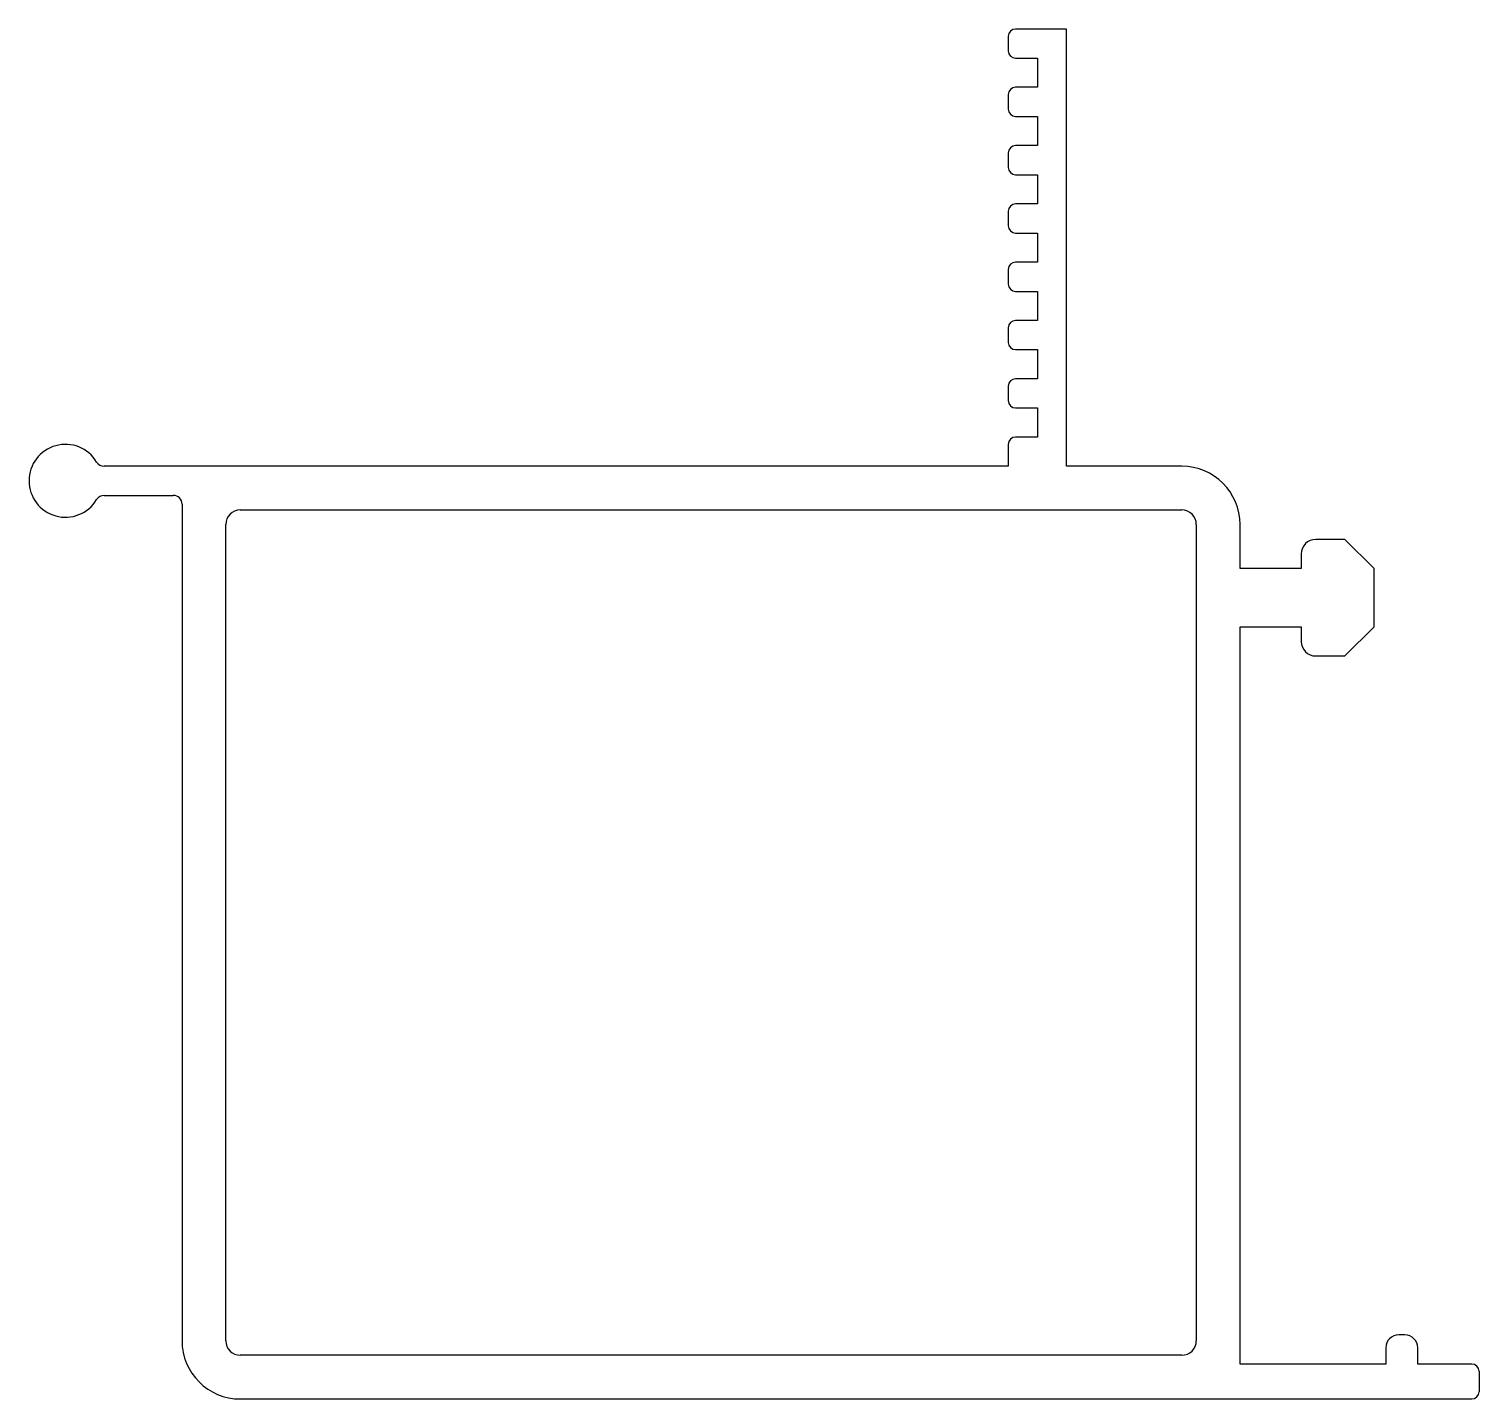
# Model space of a CAD drawing. Extents: x 2810.7 to 2860.4, y 1347.2 to 1394.2.
import ezdxf

# ---------------------------------------------------------------- set-up
doc = ezdxf.new("R2010")
doc.units = 0
doc.layers.get('0').update_dxf_attribs({"linetype": 'CONTINUOUS'})

msp = doc.modelspace()

# ---------------------------------------------------------------- linework, layer by layer
for p, q in [((2846.276, 1394.151), (2844.526, 1394.151)), ((2846.276, 1379.151), (2846.276, 1394.151)), ((2844.276, 1393.901), (2844.276, 1393.401)), ((2844.526, 1393.151), (2845.276, 1393.151)), ((2845.276, 1393.151), (2845.276, 1392.151)), ((2845.276, 1392.151), (2844.526, 1392.151)), ((2844.276, 1391.901), (2844.276, 1391.401)), ((2844.526, 1391.151), (2845.276, 1391.151)), ((2845.276, 1391.151), (2845.276, 1390.151)), ((2845.276, 1390.151), (2844.526, 1390.151)), ((2844.276, 1389.901), (2844.276, 1389.401)), ((2844.526, 1389.151), (2845.276, 1389.151)), ((2845.276, 1389.151), (2845.276, 1388.151)), ((2845.276, 1388.151), (2844.526, 1388.151)), ((2844.276, 1387.901), (2844.276, 1387.401)), ((2844.526, 1387.151), (2845.276, 1387.151)), ((2845.276, 1387.151), (2845.276, 1386.151)), ((2845.276, 1386.151), (2844.526, 1386.151)), ((2844.276, 1385.901), (2844.276, 1385.401)), ((2844.526, 1385.151), (2845.276, 1385.151)), ((2845.276, 1385.151), (2845.276, 1384.151)), ((2845.276, 1384.151), (2844.526, 1384.151)), ((2844.276, 1383.901), (2844.276, 1383.401)), ((2844.526, 1383.151), (2845.276, 1383.151)), ((2845.276, 1383.151), (2845.276, 1382.151)), ((2845.276, 1382.151), (2844.526, 1382.151)), ((2844.276, 1381.901), (2844.276, 1381.401)), ((2844.526, 1381.151), (2845.276, 1381.151)), ((2845.276, 1381.151), (2845.276, 1380.151)), ((2845.276, 1380.151), (2844.526, 1380.151)), ((2844.276, 1379.901), (2844.276, 1379.151)), ((2844.276, 1379.151), (2813.253, 1379.151)), ((2850.226, 1379.151), (2846.276, 1379.151)), ((2813.253, 1378.151), (2815.626, 1378.151)), ((2815.926, 1377.851), (2815.926, 1349.151)), ((2817.926, 1377.651), (2850.226, 1377.651)), ((2817.426, 1349.151), (2817.426, 1377.151)), ((2850.726, 1377.151), (2850.726, 1349.151)), ((2852.226, 1375.641), (2852.226, 1377.151)), ((2855.825, 1376.641), (2854.826, 1376.641)), ((2856.826, 1375.641), (2855.825, 1376.641)), ((2854.326, 1376.141), (2854.326, 1375.641)), ((2854.326, 1375.641), (2852.226, 1375.641)), ((2856.826, 1373.641), (2856.826, 1375.641)), ((2852.226, 1348.351), (2852.226, 1373.641)), ((2852.226, 1373.641), (2854.326, 1373.641)), ((2854.326, 1373.641), (2854.326, 1373.141)), ((2855.825, 1372.641), (2856.826, 1373.641)), ((2854.826, 1372.641), (2855.825, 1372.641)), ((2857.879, 1349.351), (2857.674, 1349.351)), ((2857.227, 1348.904), (2857.227, 1348.351)), ((2858.326, 1348.351), (2858.326, 1348.904)), ((2850.226, 1348.651), (2817.926, 1348.651)), ((2857.227, 1348.351), (2852.226, 1348.351)), ((2860.176, 1348.351), (2858.326, 1348.351)), ((2860.426, 1348.101), (2860.426, 1347.401)), ((2817.926, 1347.151), (2860.176, 1347.151))]:
    msp.add_line(p, q)
for centre, radius, start, end in [((2844.526, 1393.901), 0.25, 90, 180), ((2844.526, 1393.401), 0.25, 180, 270), ((2844.526, 1391.901), 0.25, 90, 180), ((2844.526, 1391.401), 0.25, 180, 270), ((2844.526, 1389.901), 0.25, 90, 180), ((2844.526, 1389.401), 0.25, 180, 270), ((2844.526, 1387.901), 0.25, 90, 180), ((2844.526, 1387.401), 0.25, 180, 270), ((2844.526, 1385.901), 0.25, 90, 180), ((2844.526, 1385.401), 0.25, 180, 270), ((2844.526, 1383.901), 0.25, 90, 180), ((2844.526, 1383.401), 0.25, 180, 270), ((2844.526, 1381.901), 0.25, 90, 180), ((2844.526, 1381.401), 0.25, 180, 270), ((2844.526, 1379.901), 0.25, 90, 180), ((2811.926, 1378.651), 1.25, 31.073, 328.927), ((2813.253, 1379.451), 0.3, 211.073, 270), ((2850.226, 1377.151), 2, 0, 90), ((2813.253, 1377.851), 0.3, 90, 148.927), ((2815.626, 1377.851), 0.3, 0, 90), ((2817.926, 1377.151), 0.5, 90, 180), ((2850.226, 1377.151), 0.5, 0, 90), ((2854.826, 1376.141), 0.5, 90, 180), ((2854.826, 1373.141), 0.5, 180, 270), ((2857.674, 1348.904), 0.447, 90, 180), ((2857.879, 1348.904), 0.447, 0, 90), ((2817.926, 1349.151), 2, 180, 270), ((2817.926, 1349.151), 0.5, 180, 270), ((2850.226, 1349.151), 0.5, 270, 0), ((2860.176, 1348.101), 0.25, 0, 90), ((2860.176, 1347.401), 0.25, 270, 0)]:
    msp.add_arc(centre, radius, start, end)

doc.saveas('drawing.dxf')
